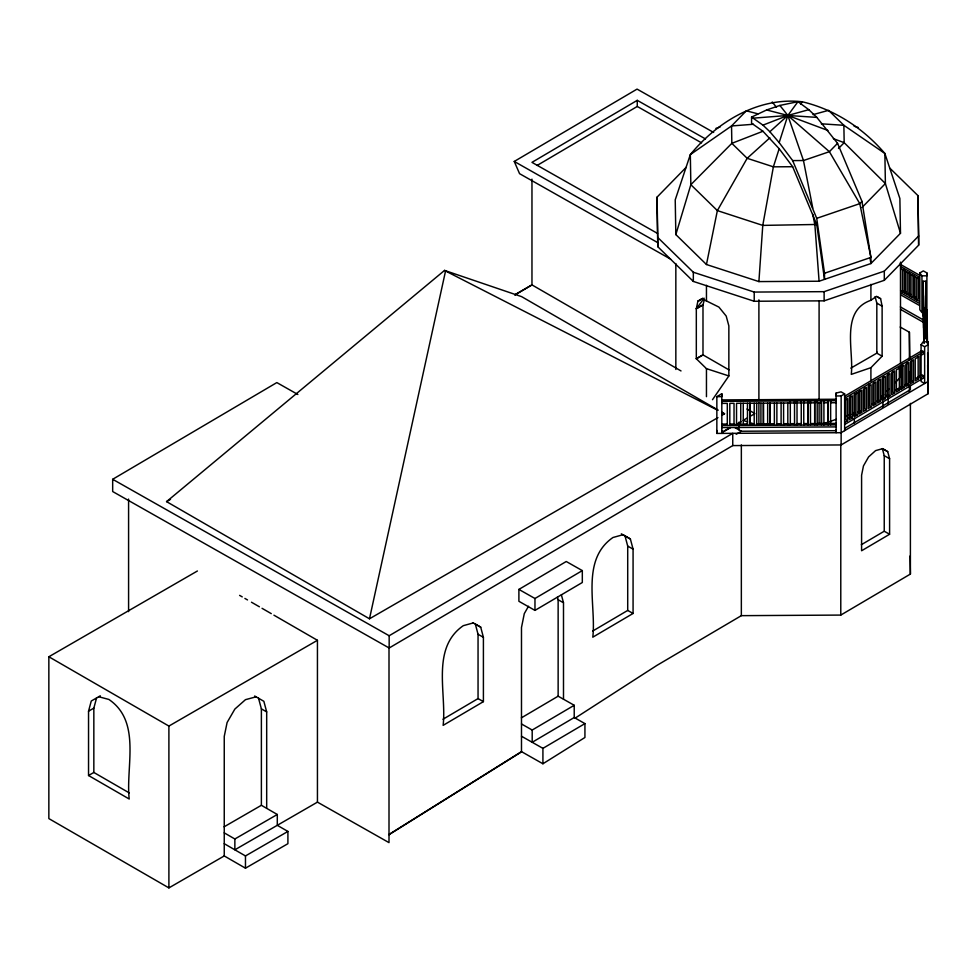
<?xml version="1.0" encoding="UTF-8"?>
<svg xmlns="http://www.w3.org/2000/svg" width="977" height="977" viewBox="0 0 977 977"><rect width="100%" height="100%" fill="white"/><g stroke="black" fill="none" stroke-linecap="round" stroke-linejoin="round"><path stroke-width="1.47" d="M224.087 826.823L261.384 805.292L277.297 814.488L277.297 825.309L287.91 831.439L287.91 843.688L245.471 868.187L224.246 855.937L168.899 887.898L48.85 818.592L48.85 656.764L197.403 570.995M389.005 647.922L389.005 842.626L317.44 802.129L234.859 849.807L234.859 838.987L277.297 814.488M528.496 606.253L524.295 613.617L521.486 627.527L521.486 751.875L389.005 834.651M389.005 834.48L521.486 751.631L542.919 763.77L542.919 748.358L584.93 723.603L574.22 717.533L532.196 742.288L532.196 730.039L574.22 705.284L558.136 696.186L521.376 717.851M728.854 375.937L728.854 325.915L726.192 316.047L718.913 307.096L702.133 298.803L697.883 301.234L696.32 308.72L696.32 358.742L706.456 368.647L728.854 375.937L712.489 399.715M876.821 351.891L876.821 353.149L850.845 368.146M758.897 281.584L762.768 225.394L773.381 166.835L779.17 148.736L762.952 131.26L751.569 123.212L751.569 117.093L766.64 109.961L779.878 105.443L797.965 101.657L808.809 109.68L816.845 117.387L837.558 143.326L861.983 201.409L870.91 257.427L870.91 263.546L819.092 281.229L758.897 281.584L706.456 264.511L675.84 234.578L675.229 199.833L690.324 154.598C717.265 121.795 758.592 96.638 802.337 101.803C834.785 109.509 863.265 128.28 884.869 153.462L899.878 198.526L900.489 233.271L870.91 263.546L869.97 257.647M706.456 264.511L717.362 210.605L747.161 158.298L769.852 137.83M369.489 618.795L445.549 271.008L444.535 270.421L166.554 501.628L369.489 618.795L717.948 417.606M98.701 696.723L108.874 699.447C141.58 721.661 125.581 766.542 129.208 799.003L88.541 775.518L88.541 711.195L91.264 701.022L100.289 695.807M88.541 775.518L93.841 772.453L93.841 708.13L96.564 697.957M704.38 299.658L702.988 304.848L702.988 354.883L696.32 358.742L702.988 354.883L728.964 369.88M675.84 234.578L690.849 184.69L690.324 154.598L731.541 125.96L746.33 110.828L757.932 113.833M779.17 148.736L792.665 166.725L816.723 224.466L824.515 279.373L824.515 273.255L816.723 218.335L792.665 160.594L779.17 142.605L787.853 115.469L797.965 101.657M921.079 375.595L921.079 344.722L923.094 341.828L928.101 341.791L928.15 344.686L924.645 346.75L924.645 383.497L921.079 381.482L921.079 378.539M800.59 104.197L802.337 101.803M696.32 308.72L702.988 304.848L696.32 308.72L704.197 298.229M657.057 212.449L657.057 197.134L686.196 167.299M837.558 143.326L829.388 151.691L803.473 160.533L792.665 160.594M838.51 148.48L844.177 142.679L843.872 125.3L828.557 110.34L813.035 114.639M861.983 201.409L859.784 203.643L816.723 218.335M861.983 207.527L885.394 183.554L884.869 153.462L843.872 125.3L821.339 123.81M657.057 197.134L657.765 237.496L693.328 272.241L754.22 292.062L824.124 291.659L884.307 271.13L918.649 235.97L917.953 195.608L889.925 168.239M657.057 206.318L657.765 246.68L693.328 281.425L754.22 301.258L824.124 300.843L884.307 280.314L918.649 245.166L918.649 235.97M870.91 300.305L876.516 296.336L880.619 298.73L882.121 306.192L882.121 356.214L870.91 367.694L851.272 374.386C854.045 350.682 840.183 310.808 870.91 300.305L870.91 284.344M881.474 396.699L883.587 394.537M886.762 391.288L888.875 389.127M895.201 382.642L899.426 378.319M751.569 117.093L762.952 125.141L769.852 131.712L787.853 115.469L808.809 109.68M575.001 718.205L656.837 665.447L741.348 615.657L840.782 615.083L910.393 574.073L910.393 403.367M542.919 763.77L584.93 737.488L584.93 723.603M514.928 294.956L531.964 284.893L531.964 179.145M670.588 259.113L519.569 173.674L514.256 161.449L637.065 89.102L713.65 132.445M705.528 138.966L637.26 100.338L531.964 162.365L657.533 233.418M537.167 165.431L637.26 106.456L637.26 100.338M928.101 341.791L928.15 393.694L841.136 444.95L732.75 445.585L389.164 647.995L112.673 491.541L112.673 479.292L276.833 382.581L297.863 394.488M919.821 272.962L923.326 270.898L926.892 272.913L926.941 275.807L921.946 275.844L919.821 272.962L919.821 309.721L921.946 312.591L921.946 275.844M716.849 396.662L721.795 393.743L721.844 396.638L716.849 396.662L716.849 433.422L841.148 432.701L928.15 381.445L927.649 353.063M904.128 268.528L904.128 290.657L902.382 291.696L902.382 269.567M908.94 272.717L908.94 293.381L907.181 294.407L907.181 272.278M913.739 275.441L913.739 296.092L911.993 297.118L911.993 275.001M722.088 432.261L729.831 427.706M389.164 647.995L389.164 635.746L732.75 433.336L732.75 445.585M736.182 434.276L741.348 431.236L836.263 430.686M836.092 393.084L836.141 395.966L841.148 395.941L844.641 393.878L841.075 391.85L836.092 393.084L836.141 432.726L836.092 429.843M844.592 396.259L921.97 350.67L923.753 351.683L923.753 353.723L919.931 355.982L919.931 378.111L923.753 375.852L921.97 374.838L916.389 378.123L918.172 379.137L918.136 356.446M518.897 589.412L566.245 561.506L582.316 570.605L582.316 582.5L534.969 610.393L518.897 601.295L518.897 589.412L534.969 598.498L582.316 570.605M845.068 398.042L923.753 351.683M845.032 400.106L847.584 398.592L847.584 420.721L845.032 422.235M899.353 368.097L896.397 369.843L896.397 391.972L899.353 390.226L899.316 367.535M918.172 357.008L915.217 358.754L915.217 380.883L918.172 379.137M848.537 418.107L850.503 416.947L850.503 396.283M853.239 415.335L855.205 414.175L855.205 393.511M857.94 412.563L859.919 411.402L859.919 390.739M872.058 404.246L874.036 403.074L874.036 382.422M876.772 401.474L878.738 400.301L878.738 379.65M881.474 398.701L883.44 397.529L883.44 376.878M886.176 395.917L888.154 394.757L889.937 395.77L889.937 373.641L886.982 375.388L886.982 397.517L889.937 395.77M895.591 390.373L902.272 386.44L902.272 364.323M905.007 384.828L906.974 383.668L906.974 363.017M909.709 382.056L911.688 380.896L911.688 360.244M852.286 417.948L849.331 419.695L849.331 397.566L852.286 395.819L852.286 417.948L850.503 416.947M857 393.047L857 415.176L854.045 416.923L854.045 394.793L861.702 390.275L861.702 412.404L858.746 414.15L858.746 392.021M866.404 409.632L863.448 411.378L863.448 389.249L866.404 387.503L866.404 409.632L864.621 408.63L864.621 387.967M871.118 406.859L868.162 408.606L868.162 386.477L871.118 384.73L871.118 406.859L869.322 405.858L869.322 383.729M875.819 404.087L872.864 405.834L872.864 383.705L875.819 381.958L875.819 404.087L874.036 403.074M880.521 401.315L877.566 403.061L877.566 380.932L880.521 379.186L880.521 401.315L878.738 400.301M885.235 398.543L882.28 400.289L882.28 378.16L885.235 376.414L885.235 398.543L883.44 397.529M894.639 392.998L891.683 394.745L891.683 372.616L894.639 370.869L894.639 392.998L892.856 391.985L892.856 371.333M901.099 389.2L904.055 387.454L904.055 365.325L901.099 367.071L901.099 389.2L899.316 388.187M908.757 384.682L905.801 386.428L905.801 364.299L908.757 362.552L908.757 384.682L906.974 383.668M913.471 381.909L910.515 383.656L910.515 361.527L913.471 359.78L913.471 381.909L911.688 380.896M845.068 424.25L923.753 377.891L923.753 375.852M844.726 428.341L910.393 389.652L910.32 385.121M442.984 719.255L478.046 698.592L478.046 634.268L475.347 624.12L480.708 627.149L483.407 637.309L483.407 701.633L443.143 725.349C446.77 692.84 430.869 648.154 463.269 625.683L473.344 622.899M592.648 631.081L627.71 610.43L627.71 546.106L625.011 535.946L621.335 533.821M633.072 613.458L592.807 637.175C596.434 604.678 580.533 559.98 612.945 537.509L623.008 534.724L630.373 538.986L633.072 549.135L633.072 613.458L627.71 610.43M861.323 544.726L884.234 531.219L884.234 455.673L882.365 448.602L887.714 451.643L889.595 458.702L889.595 534.26L861.592 550.759L861.592 475.201L863.46 465.931L868.59 456.931L875.587 450.617L882.597 448.675L887.714 451.643M702.683 298.449L697.883 301.234L702.952 298.278M514.867 294.761L531.964 284.893L681.018 370.942M166.554 501.628L170.511 499.345M88.541 711.195L93.841 708.13M48.85 656.764L168.899 726.07L317.44 640.301L317.44 802.129M721.905 415.323L724.555 413.796L721.918 412.27M721.832 432.677L730.735 427.535M735.815 424.604L740.908 421.673M743.448 420.195L747.258 417.997M749.811 416.532L754.891 413.589L746.978 409.021M224.246 843.688L245.471 855.937L287.91 831.439M762.952 125.141L787.853 115.469L816.845 117.387M762.952 131.26L731.846 143.338L690.849 184.69L717.362 210.605L762.768 225.394L816.723 224.466M715.933 128.378L720.134 126.937M824.515 273.255L870.91 257.427L859.784 203.643L829.388 151.691L787.853 115.469L779.878 105.443M823.403 423.713L836.361 419.292M845.007 416.349L850.759 414.382M857.953 411.928L860.835 410.951M256.084 696.821L245.471 699.666L234.859 709.07L227.091 722.528L224.246 736.414L224.246 855.937M753.401 118.144L787.853 115.469L827.959 130.491M753.401 124.262L731.541 125.96L731.846 143.338L747.161 158.298L773.381 166.835L792.665 166.725M923.192 283.318L923.192 281.266L925.695 281.254L926.77 342.744M923.863 321.409L926.367 321.396M923.888 322.85L926.391 322.837M923.924 325.292L926.428 325.268M923.949 326.733L926.452 326.721L926.562 338.934M923.998 329.176L926.501 329.151M926.526 330.605L924.022 330.617L924.132 342.829M924.059 333.047L926.562 333.035M924.095 334.5L926.587 334.476M721.832 403.391L727.303 403.367L727.303 425.496L727.279 424.042L721.808 424.079L721.832 425.52L836.129 424.861L836.104 423.407L817.187 423.517L817.212 424.971L817.187 401.4L817.212 402.842L821.437 402.817L821.437 424.946L821.413 401.376L821.437 402.817M814.708 402.854L814.684 401.413L814.708 424.983L814.708 402.854L736.536 403.306L736.536 425.435L736.511 423.994L740.725 423.969L740.749 425.41L740.749 403.281M828.154 402.78L828.13 401.327L828.154 424.897L828.154 402.78L823.929 402.805L823.904 401.352L823.929 424.922L823.904 423.481M836.129 402.732L830.658 402.756L830.633 401.315L830.658 424.885L830.633 423.444M733.812 424.006L729.782 424.03L729.807 425.471L729.807 403.342L734.032 403.318L734.032 425.447M749.957 403.257L749.957 423.92L754.171 423.896L754.207 425.337L754.207 403.208M807.967 423.578L807.967 401.449L807.991 425.019L807.967 423.578L803.741 423.603L803.766 425.044L803.741 401.474L803.766 402.915M814.684 423.542L810.458 423.566L810.483 425.007L810.458 401.437L810.483 402.878M721.832 427.56L836.129 426.9M766.64 109.961L787.853 115.469L803.473 160.533L812.779 208.125M854.093 126.167L858.356 127.547M743.302 420.464L747.552 421.844M750.385 422.772L754.647 424.152M444.535 270.409L521.62 296.642L717.961 409.986M833.357 138.636L844.177 142.679L885.394 183.554L900.489 233.271M445.549 270.995L717.777 410.328M721.844 412.404L724.555 413.796M637.26 106.456L701.584 142.862M900.061 264.181L919.821 275.367M900.953 266.709L919.381 277.138M900.599 268.553L919.394 279.19M904.128 290.657L906.143 291.793M908.94 293.381L910.943 294.517M913.739 296.092L915.742 297.228M900.599 290.682L919.394 301.319M900.953 292.917L919.381 303.346M900.941 294.993L919.369 305.422M900.391 306.937L926.892 321.922L927.258 342.414M900.525 309.367L926.941 324.315M900.183 327.026L909.392 332.241L909.868 359.438M921.079 344.722L924.645 346.75M514.256 161.449L657.692 242.601M902.272 386.44L904.055 387.454M897.57 389.212L899.353 390.226M859.919 411.402L861.702 412.404M855.205 414.175L857 415.176M847.584 420.721L845.801 419.719L845.801 399.056M884.234 455.673L889.595 458.702M734.96 427.633L741.348 431.236M884.234 531.219L889.595 534.26M625.011 535.946L630.373 538.986M627.71 546.106L633.072 549.135M557.44 597.094L558.136 599.744L563.497 602.785L563.497 699.227M478.046 634.268L483.407 637.309M112.673 479.292L389.164 635.746M478.046 698.592L483.407 701.633M521.486 723.969L532.196 730.039M521.486 736.231L542.919 748.358M877.09 296.69L880.619 298.73M875.087 296.629L876.821 303.126L882.121 306.192M882.121 356.214L876.821 353.149L876.821 303.126M472.892 622.703L480.708 627.149M239.609 595.372L242.247 596.886M244.885 598.413L247.523 599.939M251.48 602.223L259.394 606.79M262.044 608.317L271.276 613.641M273.914 615.168L317.44 640.301M254.655 696.003L263.851 701.303L266.684 711.915L266.684 808.358M258.539 698.237L261.384 708.85L266.684 711.915M224.246 832.856L234.859 838.987M93.841 772.453L129.269 792.909M769.852 131.712L779.17 142.605M772.245 101.987L776.483 107.311M561.384 594.834L563.497 602.785M812.779 214.256L814.903 225.089L819.092 281.229M926.892 309.672L927.466 342.561M927.649 365.044L928.15 393.694M925.72 306.485L926.245 338.958M923.192 281.266L924.266 342.756M923.192 305.435L923.802 341.974M918.649 245.166L917.953 195.608M910.076 371.516L910.259 382.092M910.076 555.937L910.393 574.073M900.306 366.656L900.489 377.232L900.489 366.631M801.262 402.927L801.238 401.486L801.262 425.056L801.238 423.615L797.012 423.639L797.037 425.08L797.012 401.51L797.037 402.951M794.545 402.976L794.521 401.523L794.545 425.093L794.521 423.652L790.295 423.676L790.32 425.129L790.295 401.547L790.32 403M767.629 423.81L767.653 425.251L767.653 403.122M760.9 423.847L760.924 425.3L760.924 403.171M749.957 423.92L749.982 425.361L749.982 403.232M721.795 430.503L721.844 433.397L721.795 393.743M716.8 430.527L716.849 433.422M926.892 272.913L926.892 321.922M926.257 315.07L926.367 339.092M926.049 303.432L926.22 335.758M925.842 291.781L926.025 324.108M925.695 281.254L925.695 283.293M925.756 286.456L925.817 312.469M923.815 318.966L923.924 342.988M923.619 307.328L923.79 339.654M923.412 295.677L923.595 328.003M923.253 286.469L923.387 316.365M918.539 278.152L918.539 298.815L916.792 299.841L916.792 277.712M914.997 276.699L914.997 298.828M910.198 273.987L910.198 296.116M909.392 332.241L909.392 359.67M909.392 385.585L909.392 391.679M905.398 271.264L905.398 293.393M900.489 262.154L900.489 363.603M888.154 374.106L888.166 395.16M888.166 398.176L888.166 404.222M884.307 271.13L884.307 280.314M882.915 395.233L882.915 398.25M882.915 401.278L882.915 407.324M870.91 367.694L870.91 380.969M854.338 412.306L854.338 415.323M854.338 418.351L854.338 422.882M844.641 393.878L844.641 430.637M841.148 395.941L841.136 444.95M840.782 444.376L840.782 615.083M824.124 291.659L824.124 300.843M819.092 301.014L819.092 399.446M819.092 402.475L819.092 423.676M787.816 403.012L787.816 425.142L787.792 423.688L783.566 423.713L783.591 425.166L783.591 403.037M781.099 403.049L781.099 425.178L781.075 423.737L776.849 423.762L776.874 425.203L776.874 403.074M774.37 403.086L774.37 425.215L774.346 423.774L756.674 423.871L756.699 425.325L756.699 403.196M758.897 299.854L758.897 399.801M758.897 402.829L758.897 424.03M754.22 292.062L754.22 301.258M747.478 403.245L747.478 425.374L747.454 423.933L743.228 423.957L743.253 425.398L743.253 403.269M741.348 444.95L741.348 615.657M738.917 422.186L738.917 429.807M706.456 285.284L706.456 301.234M706.456 368.647L706.456 396.674M693.328 272.241L693.328 281.425M675.84 263.582L675.84 369.465M657.765 237.496L657.765 246.68M574.22 705.284L574.22 717.533M558.136 599.744L558.136 696.186M534.969 598.498L534.969 610.393M261.384 708.85L261.384 805.292M245.471 855.937L245.471 868.187M168.899 726.07L168.899 887.898M128.585 499.064L128.585 611.614M836.104 399.239L721.808 399.911L721.832 401.352L836.129 400.692L836.104 399.239M770.145 425.239L770.12 403.147L770.145 425.239M763.428 425.276L763.403 403.183L763.428 425.276"/></g></svg>
